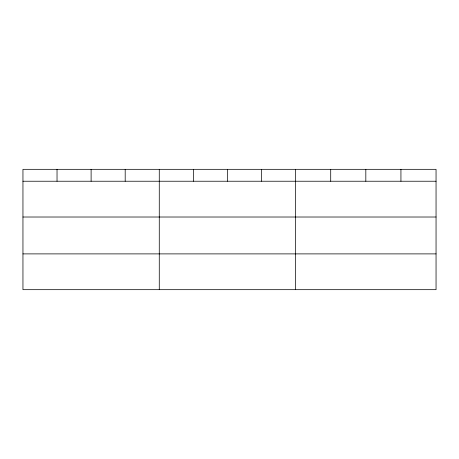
<?xml version="1.0" encoding="UTF-8"?>
<svg xmlns="http://www.w3.org/2000/svg" width="459" height="459" viewBox="0 0 459 459"><rect width="100%" height="100%" fill="white"/><g stroke="black" fill="none" stroke-linecap="round" stroke-linejoin="round"><path stroke-width="0.69" d="M436.05 217.015L436.05 169.325L22.95 169.325L22.95 289.675L436.05 289.675L436.05 217.015L22.95 217.015M22.95 181.23L436.05 181.23M22.95 253.89L436.05 253.89M400.936 169.325L400.936 181.23M365.823 169.325L365.823 181.23M330.709 169.325L330.709 181.23M295.596 169.325L295.596 289.675M261.515 169.325L261.515 181.23M227.434 169.325L227.434 181.23M193.354 169.325L193.354 181.23M159.273 169.325L159.273 289.675M125.192 169.325L125.192 181.23M91.112 169.325L91.112 181.23M57.031 169.325L57.031 181.23"/></g></svg>
